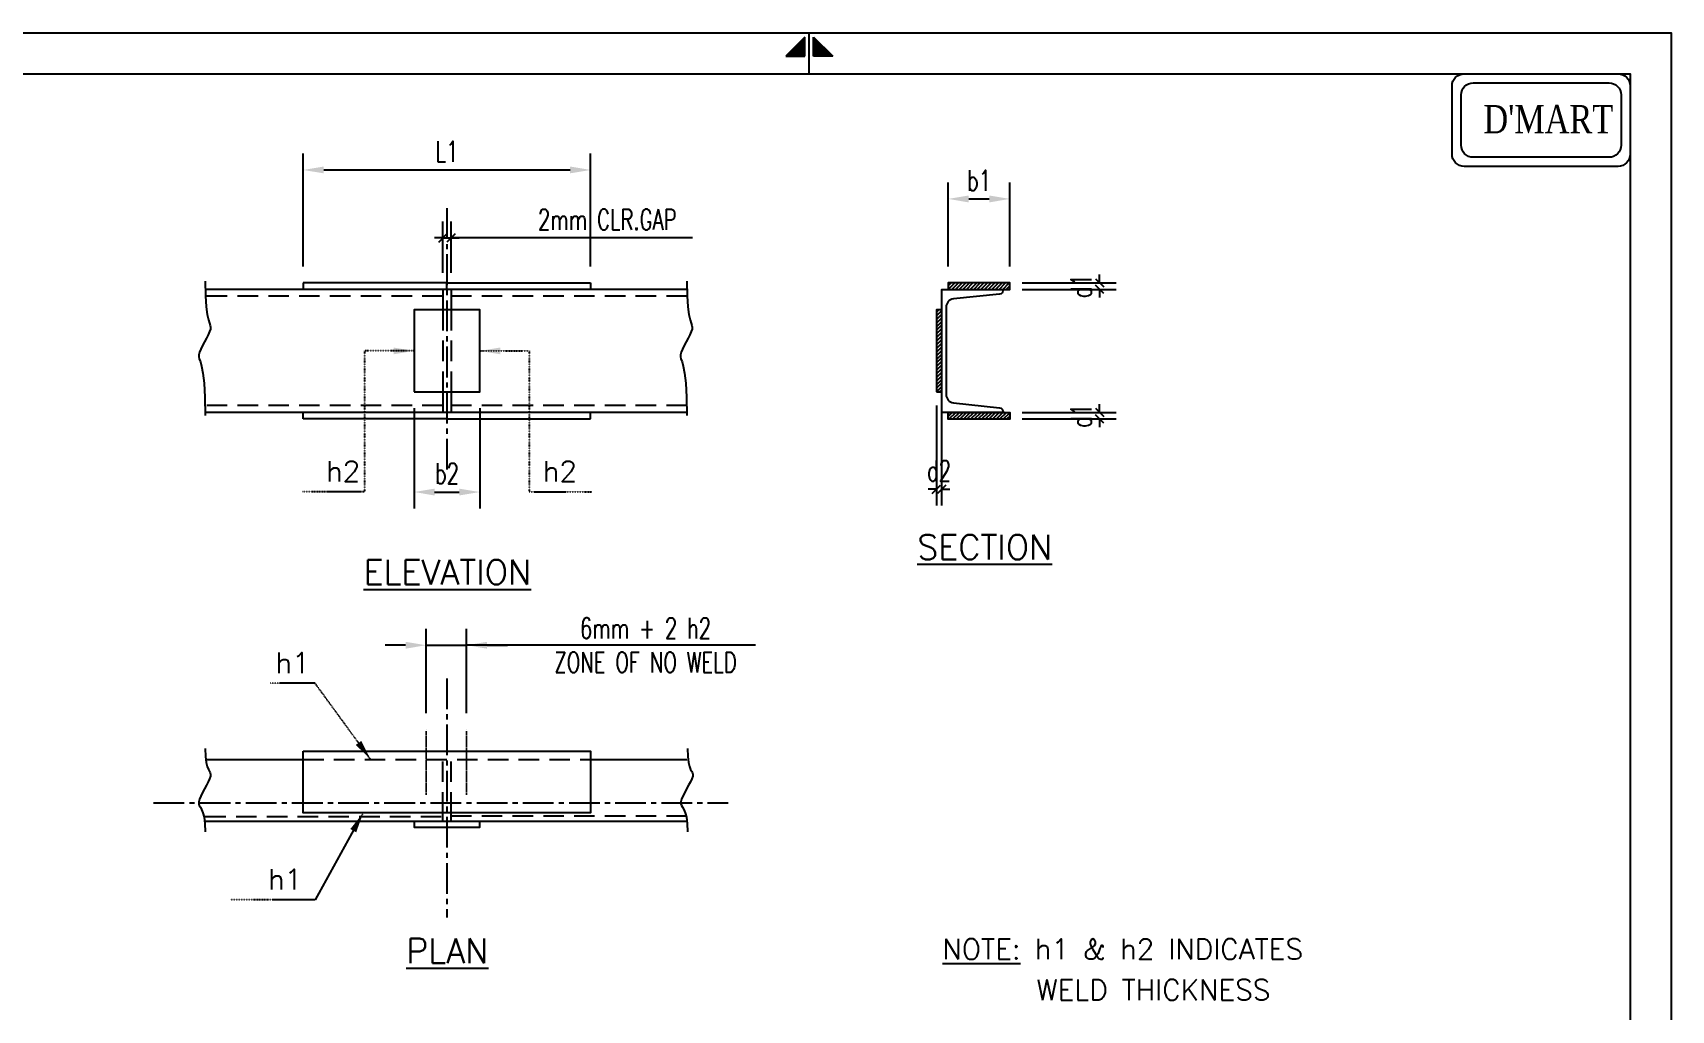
# Model space of a CAD drawing. Header units: millimetres. Extents: x 1506431 to 1626747, y 193580 to 275375.
# Drawn here: x 1571809 to 1591769, y 263462 to 275375 of the extents above; entities that cross this region are included whole.
import ezdxf
from ezdxf.enums import TextEntityAlignment as Align

# ---------------------------------------------------------------- set-up
doc = ezdxf.new("R2010")
doc.units = ezdxf.units.MM
doc.header["$LTSCALE"] = 2
for name, pattern in [('CENTER2', [1.125, 0.75, -0.125, 0.125, -0.125]), ('DOT2', [0.125, 0, -0.125]), ('HIDDEN', [0.375, 0.25, -0.125])]:
    doc.linetypes.add(name, pattern=pattern)
for name, color, linetype in [('BEAM', 4, 'Continuous'), ('CIV-CEN', 1, 'CENTER2'), ('CIV-DIM', 2, 'Continuous'), ('CIV-DWG', 7, 'Continuous'), ('CIV-STL', 7, 'Continuous'), ('CIV-TIT', 4, 'Continuous'), ('PNA', 8, 'Continuous'), ('S-TEXT-1', 4, 'Continuous'), ('TEXT', 40, 'Continuous'), ('TEXT (SHEET)', 4, 'Continuous'), ('TITEL', 1, 'Continuous')]:
    doc.layers.add(name, color=color, linetype=linetype)
doc.styles.add('ROMAND', font='times.ttf', dxfattribs={"width": 0.7, "height": 1200})
doc.styles.add('ROMANS', font='simplex.shx', dxfattribs={"width": 0.7})
doc.dimstyles.new('dim100', dxfattribs={"dimtxt": 250, "dimasz": 250, "dimexe": 200, "dimexo": 200, "dimgap": 100, "dimtad": 1, "dimdec": 0, "dimzin": 0, "dimdsep": 46, "dimtxsty": 'ROMANS', "dimcen": 0, "dimclrd": 170, "dimclre": 170, "dimclrt": 4, "dimadec": 0, "dimazin": 0, "dimtfac": 1, "dimtdec": 0, "dimtix": 1, "dimtofl": 0, "dimtmove": 2, "dimatfit": 3, "dimfxl": 0, "dimtolj": 1, "dimtzin": 0, "dimlwd": -1, "dimlwe": -1, "dimarcsym": 0})

# ---------------------------------------------------------------- blocks, each defined once
blk = doc.blocks.new('_Oblique')
at = {"color": 0, "linetype": 'ByBlock', "lineweight": -2}
blk.add_line((-0.5, -0.5), (0.5, 0.5), dxfattribs=at)
blk = doc.blocks.new('*D27')
at = {"layer": 'CIV-DIM', "color": 170}
for p, q in [((1583863, 272328), (1585005, 272328)), ((1583863, 272248), (1585005, 272248)), ((1584805, 272328), (1584805, 272428)), ((1584805, 272248), (1584805, 272148))]:
    blk.add_line(p, q, dxfattribs=at)
at = {"layer": 'Defpoints', "color": 0, "lineweight": -2}
for p in [(1583663, 272328), (1583663, 272248), (1584805, 272328)]:
    blk.add_point(p, dxfattribs=at)
at = {"layer": 'CIV-DIM', "color": 170, "xscale": 100, "yscale": 100, "zscale": 100}
for p, rotation in [((1584805, 272328), 270), ((1584805, 272248), 90)]:
    blk.add_blockref('_Oblique', p, dxfattribs=dict(at, rotation=rotation))
at = {"layer": 'CIV-DIM', "color": 4, "insert": (1584580, 272288), "char_height": 250, "attachment_point": 5, "rotation": 90, "style": 'ROMANS'}
blk.add_mtext('\\A1;d1', dxfattribs=at)
blk = doc.blocks.new('*D28')
at = {"layer": 'CIV-DIM', "color": 170}
for p, q in [((1583863, 270748), (1585005, 270748)), ((1583863, 270668), (1585005, 270668)), ((1584805, 270748), (1584805, 270848)), ((1584805, 270668), (1584805, 270568))]:
    blk.add_line(p, q, dxfattribs=at)
at = {"layer": 'Defpoints', "color": 0, "lineweight": -2}
for p in [(1583663, 270748), (1583663, 270668), (1584805, 270668)]:
    blk.add_point(p, dxfattribs=at)
at = {"layer": 'CIV-DIM', "color": 170, "xscale": 100, "yscale": 100, "zscale": 100}
for p, rotation in [((1584805, 270748), 270), ((1584805, 270668), 90)]:
    blk.add_blockref('_Oblique', p, dxfattribs=dict(at, rotation=rotation))
at = {"layer": 'CIV-DIM', "color": 4, "insert": (1584580, 270708), "char_height": 250, "attachment_point": 5, "rotation": 90, "style": 'ROMANS'}
blk.add_mtext('\\A1;d1', dxfattribs=at)
blk = doc.blocks.new('*X5')
at = {"color": 0}
for p, q in [((1273.9, 2626.3), (1281.9, 2634.3)), ((1273.9, 2630.6), (1277.5, 2634.3)), ((1278.4, 2626.3), (1286.4, 2634.3)), ((1282.8, 2626.3), (1290.8, 2634.3)), ((1287.2, 2626.3), (1295.2, 2634.3)), ((1291.6, 2626.3), (1299.6, 2634.3)), ((1296, 2626.3), (1304, 2634.3)), ((1300.5, 2626.3), (1308.5, 2634.3)), ((1304.9, 2626.3), (1312.9, 2634.3)), ((1309.3, 2626.3), (1317.3, 2634.3)), ((1313.7, 2626.3), (1321.7, 2634.3)), ((1318.1, 2626.3), (1326.1, 2634.3)), ((1322.5, 2626.3), (1330.5, 2634.3)), ((1327, 2626.3), (1335, 2634.3)), ((1331.4, 2626.3), (1339.4, 2634.3)), ((1335.8, 2626.3), (1343.8, 2634.3)), ((1340.2, 2626.3), (1348.2, 2634.3)), ((1344.6, 2626.3), (1348.9, 2630.5)), ((1259.4, 2598.5), (1262.2, 2601.3)), ((1259.4, 2594), (1265.9, 2600.5)), ((1259.4, 2589.6), (1265.9, 2596.1)), ((1259.4, 2585.2), (1265.9, 2591.7)), ((1259.4, 2580.8), (1265.9, 2587.3)), ((1259.4, 2576.4), (1265.9, 2582.9)), ((1259.4, 2572), (1265.9, 2578.4)), ((1259.4, 2567.5), (1265.9, 2574)), ((1259.4, 2563.1), (1265.9, 2569.6)), ((1259.4, 2558.7), (1265.9, 2565.2)), ((1259.4, 2554.3), (1265.9, 2560.8)), ((1259.4, 2549.9), (1265.9, 2556.3)), ((1259.4, 2545.4), (1265.9, 2551.9)), ((1259.4, 2541), (1265.9, 2547.5)), ((1259.4, 2536.6), (1265.9, 2543.1)), ((1259.4, 2532.2), (1265.9, 2538.7)), ((1259.4, 2527.8), (1265.9, 2534.2)), ((1259.4, 2523.3), (1265.9, 2529.8)), ((1259.4, 2518.9), (1265.9, 2525.4)), ((1259.4, 2514.5), (1265.9, 2521)), ((1259.4, 2510.1), (1265.9, 2516.6)), ((1259.4, 2505.7), (1265.9, 2512.2)), ((1259.4, 2501.3), (1265.9, 2507.7)), ((1263.8, 2501.3), (1265.9, 2503.3)), ((1273.9, 2476), (1274.2, 2476.3)), ((1273.9, 2471.5), (1278.6, 2476.3)), ((1275, 2468.3), (1283, 2476.3)), ((1279.5, 2468.3), (1287.5, 2476.3)), ((1283.9, 2468.3), (1291.9, 2476.3)), ((1288.3, 2468.3), (1296.3, 2476.3)), ((1292.7, 2468.3), (1300.7, 2476.3)), ((1297.1, 2468.3), (1305.1, 2476.3)), ((1301.5, 2468.3), (1309.5, 2476.3)), ((1306, 2468.3), (1314, 2476.3)), ((1310.4, 2468.3), (1318.4, 2476.3)), ((1314.8, 2468.3), (1322.8, 2476.3)), ((1319.2, 2468.3), (1327.2, 2476.3)), ((1323.6, 2468.3), (1331.6, 2476.3)), ((1328.1, 2468.3), (1336.1, 2476.3)), ((1332.5, 2468.3), (1340.5, 2476.3)), ((1336.9, 2468.3), (1344.9, 2476.3)), ((1341.3, 2468.3), (1348.8, 2475.8)), ((1345.7, 2468.3), (1348.8, 2471.4))]:
    blk.add_line(p, q, dxfattribs=at)
blk = doc.blocks.new('*D33')
at = {"layer": 'CIV-DIM', "color": 170}
for p, q in [((1576601, 267084), (1576601, 268111)), ((1577093, 267084), (1577093, 268111)), ((1576351, 267911), (1576101, 267911)), ((1576601, 267911), (1577093, 267911)), ((1580615, 267911), (1577093, 267911)), ((1577343, 267911), (1577593, 267911))]:
    blk.add_line(p, q, dxfattribs=at)
at = {"layer": 'CIV-DIM', "color": 170, "lineweight": -2}
for points in [[(1576351, 267952), (1576351, 267869), (1576601, 267911)], [(1577343, 267952), (1577343, 267869), (1577093, 267911)]]:
    blk.add_solid(points, dxfattribs=at)
at = {"layer": 'Defpoints', "color": 0, "lineweight": -2}
for p in [(1577093, 267911), (1576601, 266884), (1577093, 266884)]:
    blk.add_point(p, dxfattribs=at)
at = {"layer": 'CIV-DIM', "color": 4, "insert": (1579273, 267911), "char_height": 250, "attachment_point": 5, "style": 'ROMANS'}
blk.add_mtext('\\A1;6mm + 2 h2\\PZONE OF NO WELD', dxfattribs=at)
blk = doc.blocks.new('*D34')
at = {"layer": 'CIV-DIM', "color": 170}
for p, q in [((1576454, 270798), (1576454, 269578)), ((1577254, 270798), (1577254, 269578)), ((1576704, 269778), (1577004, 269778))]:
    blk.add_line(p, q, dxfattribs=at)
at = {"layer": 'CIV-DIM', "color": 170, "lineweight": -2}
for points in [[(1576704, 269819), (1576704, 269736), (1576454, 269778)], [(1577004, 269819), (1577004, 269736), (1577254, 269778)]]:
    blk.add_solid(points, dxfattribs=at)
at = {"layer": 'Defpoints', "color": 0, "lineweight": -2}
for p in [(1576454, 270998), (1577254, 270998), (1577254, 269778)]:
    blk.add_point(p, dxfattribs=at)
at = {"layer": 'CIV-DIM', "color": 4, "insert": (1576854, 270003), "char_height": 250, "attachment_point": 5, "style": 'ROMANS'}
blk.add_mtext('\\A1;b2', dxfattribs=at)
blk = doc.blocks.new('*D29')
at = {"layer": 'CIV-DIM', "color": 170}
for p, q in [((1582817, 270833), (1582817, 269612)), ((1582881, 270833), (1582881, 269612)), ((1582817, 269812), (1582717, 269812)), ((1582881, 269812), (1582981, 269812))]:
    blk.add_line(p, q, dxfattribs=at)
at = {"layer": 'Defpoints', "color": 0, "lineweight": -2}
for p in [(1582817, 271033), (1582881, 271033), (1582817, 269812)]:
    blk.add_point(p, dxfattribs=at)
at = {"layer": 'CIV-DIM', "color": 170, "xscale": 100, "yscale": 100, "zscale": 100}
blk.add_blockref('_Oblique', (1582817, 269812), dxfattribs=at)
at = {"layer": 'CIV-DIM', "color": 170, "xscale": 100, "yscale": 100, "zscale": 100, "rotation": 180}
blk.add_blockref('_Oblique', (1582881, 269812), dxfattribs=at)
at = {"layer": 'CIV-DIM', "color": 4, "insert": (1582849, 270037), "char_height": 250, "attachment_point": 5, "style": 'ROMANS'}
blk.add_mtext('\\A1;d2', dxfattribs=at)
blk = doc.blocks.new('*D30')
at = {"layer": 'CIV-DIM', "color": 170}
for p, q in [((1575103, 272527), (1575103, 273903)), ((1578605, 272527), (1578605, 273903)), ((1575353, 273703), (1578355, 273703))]:
    blk.add_line(p, q, dxfattribs=at)
at = {"layer": 'CIV-DIM', "color": 170, "lineweight": -2}
for points in [[(1575353, 273745), (1575353, 273662), (1575103, 273703)], [(1578355, 273745), (1578355, 273662), (1578605, 273703)]]:
    blk.add_solid(points, dxfattribs=at)
at = {"layer": 'Defpoints', "color": 0, "lineweight": -2}
for p in [(1578605, 273703), (1575103, 272327), (1578605, 272327)]:
    blk.add_point(p, dxfattribs=at)
at = {"layer": 'CIV-DIM', "color": 4, "insert": (1576854, 273928), "char_height": 250, "attachment_point": 5, "style": 'ROMANS'}
blk.add_mtext('\\A1;L1', dxfattribs=at)
blk = doc.blocks.new('*D31')
at = {"layer": 'CIV-DIM', "color": 170}
for p, q in [((1576804, 272448), (1576804, 273074)), ((1576904, 272448), (1576904, 273074)), ((1576804, 272874), (1576704, 272874)), ((1576804, 272874), (1576904, 272874)), ((1576904, 272874), (1577004, 272874)), ((1579844, 272874), (1576904, 272874))]:
    blk.add_line(p, q, dxfattribs=at)
at = {"layer": 'Defpoints', "color": 0, "lineweight": -2}
for p in [(1576904, 272874), (1576804, 272248), (1576904, 272248)]:
    blk.add_point(p, dxfattribs=at)
at = {"layer": 'CIV-DIM', "color": 170, "xscale": 100, "yscale": 100, "zscale": 100}
blk.add_blockref('_Oblique', (1576804, 272874), dxfattribs=at)
at = {"layer": 'CIV-DIM', "color": 170, "xscale": 100, "yscale": 100, "zscale": 100, "rotation": 180}
blk.add_blockref('_Oblique', (1576904, 272874), dxfattribs=at)
at = {"layer": 'CIV-DIM', "color": 4, "insert": (1578807, 273099), "char_height": 250, "attachment_point": 5, "style": 'ROMANS'}
blk.add_mtext('\\A1;2mm CLR.GAP', dxfattribs=at)
blk = doc.blocks.new('*D32')
at = {"layer": 'CIV-DIM', "color": 170}
for p, q in [((1582961, 272528), (1582961, 273550)), ((1583711, 272528), (1583711, 273550)), ((1583211, 273350), (1583461, 273350))]:
    blk.add_line(p, q, dxfattribs=at)
at = {"layer": 'CIV-DIM', "color": 170, "lineweight": -2}
for points in [[(1583211, 273392), (1583211, 273308), (1582961, 273350)], [(1583461, 273392), (1583461, 273308), (1583711, 273350)]]:
    blk.add_solid(points, dxfattribs=at)
at = {"layer": 'Defpoints', "color": 0, "lineweight": -2}
for p in [(1583711, 273350), (1582961, 272328), (1583711, 272328)]:
    blk.add_point(p, dxfattribs=at)
at = {"layer": 'CIV-DIM', "color": 4, "insert": (1583336, 273575), "char_height": 250, "attachment_point": 5, "style": 'ROMANS'}
blk.add_mtext('\\A1;b1', dxfattribs=at)
blk = doc.blocks.new('MID')
at = {"layer": 'TEXT'}
for p, q in [((8.94, 1.07), (4.27, 5.74)), ((4.27, 5.74), (4.27, 1.07)), ((0, 0), (10, 0)), ((4.27, 1.07), (8.94, 1.07)), ((8.94, -1.07), (4.27, -5.74)), ((4.27, -1.07), (8.94, -1.07)), ((4.27, -5.74), (4.27, -1.07))]:
    blk.add_line(p, q, dxfattribs=at)
for points in [[(4.27, 5.74), (8.94, 1.07), (4.27, 1.07)], [(4.27, -5.74), (8.94, -1.07), (4.27, -1.07)]]:
    blk.add_solid(points, dxfattribs=at)
blk = doc.blocks.new('A4')
at = {"layer": 'PNA', "color": 4}
blk.add_lwpolyline([(261008, -3862), (241268, -3862), (241268, 24056), (261008, 24056)], close=True, dxfattribs=at)
at = {"layer": 'PNA', "color": 3}
blk.add_lwpolyline([(260538, -3392), (241738, -3392), (241738, 23586), (260538, 23586)], close=True, dxfattribs=at)
at = {"layer": 'TEXT (SHEET)', "color": 4, "xscale": -47, "yscale": 47, "zscale": 47, "rotation": 270}
blk.add_blockref('MID', (251138, 23586), dxfattribs=at)

msp = doc.modelspace()

# ---------------------------------------------------------------- linework, layer by layer
at = {"color": 2, "ltscale": 500}
for p, q in [((1579778.14479, 272247.86885), (1573910.40505, 272247.86885)), ((1576854.0872, 272247.86885), (1576854.0872, 272327.45787)), ((1579778.14479, 270747.86885), (1573910.40505, 270747.86885)), ((1576854.0872, 270747.86885), (1576854.0872, 270668.27983))]:
    msp.add_line(p, q, dxfattribs=at)
at = {"color": 2, "linetype": 'HIDDEN', "ltscale": 500}
for p, q in [((1576804.0872, 272164.59093), (1573910.40505, 272164.59093)), ((1579778.14479, 272164.59093), (1576904.0872, 272164.59093)), ((1576804.0872, 270831.14677), (1573910.40505, 270831.14677)), ((1579778.14479, 270831.14677), (1576904.0872, 270831.14677))]:
    msp.add_line(p, q, dxfattribs=at)
at = {"layer": 'BEAM', "color": 1, "linetype": 'ByBlock', "lineweight": -2, "ltscale": 20}
for points in [[(1589245.83176, 274875.35338), (1591121.28406, 274875.35338, -0.4142135624), (1591268.62961, 274728.00783), (1591268.62961, 273894.39092, -0.4142135624), (1591121.28406, 273747.04537), (1589245.83176, 273747.04537, -0.4142135624), (1589098.48621, 273894.39092), (1589098.48621, 274728.00783, -0.4142135624)], [(1589356.34092, 274764.84422), (1591010.7749, 274764.84422, -0.4142135624), (1591158.12045, 274617.49867), (1591158.12045, 274004.90008, -0.4142135624), (1591010.7749, 273857.55453), (1589356.34092, 273857.55453, -0.4142135624), (1589208.99537, 274004.90008), (1589208.99537, 274617.49867, -0.4142135624)]]:
    msp.add_lwpolyline(points, format="xyb", close=True, dxfattribs=at)
at = {"layer": 'CIV-CEN', "color": 8, "ltscale": 250}
for p, q in [((1576854.0872, 273238.05287), (1576854.0872, 270021.12258)), ((1576854.0872, 267506.5), (1576854.0872, 264593.19061)), ((1573279.2377, 265990.32427), (1580281.52037, 265990.32427))]:
    msp.add_line(p, q, dxfattribs=at)
at = {"layer": 'CIV-CEN'}
for p, q in [((1576854.0872, 272247.86885), (1576854.0872, 272327.45787)), ((1576854.0872, 270747.86885), (1576854.0872, 270668.27983))]:
    msp.add_line(p, q, dxfattribs=at)
at = {"layer": 'CIV-DIM'}
for p, q in [((1575789.39057, 269780.54668), (1575399.43819, 269780.54668)), ((1577918.78382, 269780.54668), (1578308.73621, 269780.54668)), ((1575136.22405, 267447.16978), (1574817.70024, 267447.16978)), ((1575248.01601, 267447.16978), (1575136.22405, 267447.16978)), ((1575786.25084, 265782.23658), (1575248.01601, 264808.03376)), ((1575045.78561, 264808.03376), (1574727.2618, 264808.03376)), ((1575248.01601, 264808.03376), (1575045.78561, 264808.03376))]:
    msp.add_line(p, q, dxfattribs=at)
at = {"layer": 'CIV-DIM', "color": 8, "linetype": 'DOT2', "ltscale": 100}
for p, q in [((1576600.82436, 266101.67438), (1576600.82436, 266884.04493)), ((1577093.21142, 266101.67438), (1577093.21142, 266884.04493))]:
    msp.add_line(p, q, dxfattribs=at)
at = {"layer": 'CIV-DIM'}
for points in [[(1573910.40505, 272347.35641), (1573913.82891, 272168.37136), (1573922.70957, 272035.4794), (1573934.96065, 271940.76333), (1573948.49575, 271876.30591), (1573961.2285, 271834.18993), (1573971.0725, 271806.49816), (1573975.94137, 271785.3134), (1573973.74873, 271762.71842), (1573963.14794, 271732.49446), (1573945.75138, 271695.21663), (1573923.91119, 271653.15848), (1573899.97951, 271608.59358), (1573876.30846, 271563.7955), (1573855.25019, 271521.0378), (1573839.15683, 271482.59403), (1573830.38051, 271450.73777), (1573830.50103, 271425.79566), (1573838.00887, 271400.30668), (1573850.62215, 271364.86287), (1573866.05902, 271310.05629), (1573882.03761, 271226.47901), (1573896.27606, 271104.72308), (1573906.49249, 270935.38054), (1573910.40505, 270709.04346)], [(1579778.14479, 272347.35641), (1579781.56866, 272168.37136), (1579790.44932, 272035.4794), (1579802.70039, 271940.76333), (1579816.2355, 271876.30591), (1579828.96824, 271834.18993), (1579838.81224, 271806.49816), (1579843.68112, 271785.3134), (1579841.48847, 271762.71842), (1579830.88768, 271732.49446), (1579813.49113, 271695.21663), (1579791.65094, 271653.15848), (1579767.71925, 271608.59358), (1579744.04821, 271563.7955), (1579722.98994, 271521.0378), (1579706.89657, 271482.59403), (1579698.12025, 271450.73777), (1579698.24077, 271425.79566), (1579705.74861, 271400.30668), (1579718.3619, 271364.86287), (1579733.79877, 271310.05629), (1579749.77736, 271226.47901), (1579764.0158, 271104.72308), (1579774.23224, 270935.38054), (1579778.14479, 270709.04346)], [(1573910.40505, 266652.37509), (1573913.82891, 266554.81858), (1573922.70957, 266483.11848), (1573934.96065, 266432.24854), (1573948.49575, 266397.18249), (1573961.2285, 266372.89406), (1573971.0725, 266354.35698), (1573975.94137, 266336.545), (1573973.74873, 266314.43184), (1573963.14794, 266284.20789), (1573945.75138, 266246.93005), (1573923.91119, 266204.8719), (1573899.97951, 266160.30701), (1573876.30846, 266115.50893), (1573855.25019, 266072.75122), (1573839.15683, 266034.30746), (1573830.38051, 266002.4512), (1573830.50103, 265978.24025), (1573838.00887, 265957.86939), (1573850.62215, 265936.31764), (1573866.05902, 265908.56403), (1573882.03761, 265869.58758), (1573896.27606, 265814.36731), (1573906.49249, 265737.88224), (1573910.40505, 265635.1114)], [(1579785.06365, 266652.37509), (1579788.48751, 266554.81858), (1579797.36817, 266483.11848), (1579809.61925, 266432.24854), (1579823.15435, 266397.18249), (1579835.88709, 266372.89406), (1579845.7311, 266354.35698), (1579850.59997, 266336.545), (1579848.40733, 266314.43184), (1579837.80654, 266284.20789), (1579820.40998, 266246.93005), (1579798.56979, 266204.8719), (1579774.63811, 266160.30701), (1579750.96706, 266115.50893), (1579729.90879, 266072.75122), (1579713.81542, 266034.30746), (1579705.0391, 266002.4512), (1579705.15963, 265978.24025), (1579712.66746, 265957.86939), (1579725.28075, 265936.31764), (1579740.71762, 265908.56403), (1579756.69621, 265869.58758), (1579770.93465, 265814.36731), (1579781.15109, 265737.88224), (1579785.06365, 265635.1114)]]:
    msp.add_lwpolyline(points, dxfattribs=at)
at = {"layer": 'CIV-DWG', "color": 3, "linetype": 'Continuous', "ltscale": 500}
for p, q in [((1576854.0872, 272327.45787), (1575103.18048, 272327.45787)), ((1575103.18048, 272327.45787), (1575103.18048, 272247.86885)), ((1576854.0872, 272327.45787), (1578604.99391, 272327.45787)), ((1578604.99391, 272327.45787), (1578604.99391, 272247.86885)), ((1575103.18048, 270668.27983), (1575103.18048, 270747.86885)), ((1576854.0872, 270668.27983), (1575103.18048, 270668.27983)), ((1576854.0872, 270668.27983), (1578604.99391, 270668.27983)), ((1578604.99391, 270668.27983), (1578604.99391, 270747.86885))]:
    msp.add_line(p, q, dxfattribs=at)
at = {"layer": 'CIV-DWG', "color": 3, "ltscale": 500}
for p, q in [((1576804.0872, 272247.86885), (1576804.0872, 271997.86885)), ((1576904.0872, 272247.86885), (1576904.0872, 271997.86885)), ((1576804.0872, 270997.86885), (1576804.0872, 270747.86885)), ((1576904.0872, 270997.86885), (1576904.0872, 270747.86885)), ((1573910.40505, 266518.32427), (1575103.18048, 266518.32427)), ((1578604.99391, 266518.32427), (1579778.14479, 266518.32427)), ((1576804.0872, 265768.32427), (1576804.0872, 265869.76607)), ((1576904.0872, 265768.32427), (1576904.0872, 265869.76607)), ((1573910.40505, 265768.32427), (1578604.99391, 265768.32427)), ((1578604.99391, 265768.32427), (1579778.14479, 265768.32427))]:
    msp.add_line(p, q, dxfattribs=at)
at = {"layer": 'CIV-DWG', "color": 3, "linetype": 'HIDDEN', "ltscale": 500}
for p, q in [((1576804.0872, 271997.86885), (1576804.0872, 270997.86885)), ((1576904.0872, 271997.86885), (1576904.0872, 270997.86885)), ((1575103.18048, 266518.32427), (1578604.99391, 266518.32427)), ((1576804.0872, 265869.76607), (1576804.0872, 266518.32427)), ((1576904.0872, 265869.76607), (1576904.0872, 266518.32427)), ((1573910.40505, 265822.36333), (1576804.0872, 265822.36333)), ((1576904.0872, 265831.06333), (1579778.14479, 265831.06333))]:
    msp.add_line(p, q, dxfattribs=at)
at = {"layer": 'CIV-DWG', "color": 3}
for points in [[(1582961.42592, 272247.86885), (1583711.42592, 272247.86885), (1583711.42592, 272327.86885), (1582961.42592, 272327.86885)], [(1576454.0872, 270997.86885), (1577254.0872, 270997.86885), (1577254.0872, 271997.86885), (1576454.0872, 271997.86885)], [(1582816.53261, 270997.86885), (1582881.42592, 270997.86885), (1582881.42592, 271997.86885), (1582816.53261, 271997.86885)], [(1582961.42592, 270747.86885), (1583711.12091, 270747.86885), (1583711.12091, 270667.86885), (1582961.42592, 270667.86885)], [(1575103.18048, 266618.32427), (1578604.99391, 266618.32427), (1578604.99391, 265869.76607), (1575103.18048, 265869.76607), (1575103.18048, 266518.32427)]]:
    msp.add_lwpolyline(points, close=True, dxfattribs=at)
at = {"layer": 'CIV-DWG', "color": 3, "linetype": 'Continuous'}
msp.add_lwpolyline([(1576454.0872, 265768.32427), (1576454.0872, 265695.06333), (1577254.0872, 265695.06333), (1577254.0872, 265768.32427)], dxfattribs=at)
at = {"layer": 'CIV-STL'}
msp.add_lwpolyline([(1582935.42592, 271497.86885), (1582935.42592, 270964.48553, 0.383864035), (1583024.97308, 270865.03334), (1583586.65235, 270805.99847, -0.383864035), (1583631.42592, 270756.27238), (1583631.42592, 270747.86885), (1582881.42592, 270747.86885), (1582881.42592, 271497.86885), (1582881.42592, 272247.86885), (1583631.42592, 272247.86885), (1583631.42592, 272239.46533, -0.383864035), (1583586.65235, 272189.73923), (1583024.97308, 272130.70436, 0.383864035), (1582935.42592, 272031.25218)], format="xyb", close=True, dxfattribs=at)

# ---------------------------------------------------------------- block references
at = {"xscale": 1.063829787234043, "yscale": 1.063829787234043, "zscale": 1.063829787234043}
msp.add_blockref('A4', (1314100.11032, 249783.43292), dxfattribs=at)
at = {"layer": 'CIV-DIM', "xscale": 10, "yscale": 10, "zscale": 10}
msp.add_blockref('*X5', (1570222.68191, 245985.1102), dxfattribs=at)

# ---------------------------------------------------------------- texts
at = {"layer": 'CIV-TIT', "style": 'ROMANS'}
for s, p in [('%%uSECTION', (1583406.28324, 268957.08519)), ('%%uELEVATION', (1576859.55569, 268651.9776)), ('%%uPLAN', (1576859.55569, 264036.69998))]:
    msp.add_text(s, height=300, dxfattribs=at).set_placement(p, align=Align.CENTER)
at = {"layer": 'S-TEXT-1', "style": 'ROMANS'}
msp.add_text('h2', height=250, dxfattribs=at).set_placement((1575589.91438, 270030.54668), align=Align.MIDDLE_CENTER)
for s, p in [('h2', (1578230.18568, 270030.54668)), ('h1', (1574972.46215, 267697.16978)), ('h1', (1574882.0237, 265058.03376))]:
    msp.add_text(s, height=250, rotation=360, dxfattribs=at).set_placement(p, align=Align.MIDDLE_CENTER)
for s, p in [('%%UNOTE:%%U h1 & h2 INDICATES', (1585086.30881, 264207.77734)), ('WELD THICKNESS', (1585460.37532, 263710.09567))]:
    msp.add_text(s, height=250, dxfattribs=at).set_placement(p, align=Align.MIDDLE)
at = {"layer": 'TITEL', "color": 2, "linetype": 'Continuous', "style": 'ROMAND', "width": 0.8}
msp.add_text("D'MART", height=345.006998, dxfattribs=at).set_placement((1589481.42049, 274149.8208))

# ---------------------------------------------------------------- dimensions: what is measured, and where the dimension line sits
at = {"layer": 'CIV-DIM'}
for base, p1, p2, text, picture, middle in [((1578604.99391, 273703.29963), (1575103.18048, 272327.45787), (1578604.99391, 272327.45787), 'L1', '*D30', (1576854.0872, 273928.29963)), ((1583711.42592, 273349.91134), (1582961.42592, 272327.86885), (1583711.42592, 272327.86885), 'b1', '*D32', (1583336.42592, 273574.91134)), ((1577254.0872, 269777.60238), (1576454.0872, 270997.86885), (1577254.0872, 270997.86885), 'b2', '*D34', (1576854.0872, 270002.60238))]:
    dim = msp.add_linear_dim(base=base, p1=p1, p2=p2, text=text, dimstyle='dim100', dxfattribs=at)
    dim.commit()
    dim.dimension.update_dxf_attribs({"geometry": picture, "text_midpoint": middle})
for base, p1, p2, text, override, picture, middle in [((1576904.0872, 272874.19389), (1576804.0872, 272247.86885), (1576904.0872, 272247.86885), '2mm CLR.GAP', {"dimasz": 100, "dimblk1": 'Oblique', "dimblk2": 'Oblique', "dimsah": 1, "dimtmove": 1}, '*D31', (1578806.83602, 273099.19389)), ((1577093.21142, 267910.82768), (1576600.82436, 266884.04493), (1577093.21142, 266884.04493), '6mm + 2 h2\\XZONE OF NO WELD', {"dimtmove": 1}, '*D33', (1579272.87413, 268135.82768))]:
    dim = msp.add_linear_dim(base=base, p1=p1, p2=p2, text=text, dimstyle='dim100', override=override, dxfattribs=at)
    dim.commit()
    dim.dimension.update_dxf_attribs({"geometry": picture, "text_midpoint": middle, "dimtype": 128})
for base, p1, p2, picture, middle in [((1584805.34155, 272327.86885), (1583662.62983, 272247.86885), (1583662.62983, 272327.86885), '*D27', (1584580.34155, 272287.86885)), ((1584805.34155, 270667.86885), (1583662.62983, 270747.86885), (1583662.62983, 270667.86885), '*D28', (1584580.34155, 270707.86885))]:
    dim = msp.add_linear_dim(base=base, p1=p1, p2=p2, angle=90, text='d1', dimstyle='dim100', override={"dimasz": 100, "dimblk1": 'Oblique', "dimblk2": 'Oblique', "dimsah": 1, "dimtmove": 1}, dxfattribs=at)
    dim.commit()
    dim.dimension.update_dxf_attribs({"geometry": picture, "text_midpoint": middle})
dim = msp.add_linear_dim(base=(1582816.53261, 269811.56018), p1=(1582881.42592, 271032.80382), p2=(1582816.53261, 271032.80382), text='d2', dimstyle='dim100', override={"dimasz": 100, "dimblk1": 'Oblique', "dimblk2": 'Oblique', "dimsah": 1, "dimtmove": 1}, dxfattribs=at)
dim.commit()
dim.dimension.update_dxf_attribs({"geometry": '*D29', "text_midpoint": (1582848.97927, 270036.56018)})

# ---------------------------------------------------------------- leaders
at = {"layer": 'S-TEXT-1', "linetype": 'DOT2', "lineweight": -2}
for points in [[(1576454.0872, 271497.86885), (1575851.87211, 271497.86885), (1575851.87211, 269780.54668), (1575090.07209, 269780.54668)], [(1577254.0872, 271497.86885), (1577856.30228, 271497.86885), (1577856.30228, 269780.54668), (1578618.1023, 269780.54668)], [(1575925.04823, 266518.32427), (1575248.01601, 267447.16978), (1574707.09519, 267447.16978)], [(1575834.60979, 265869.76607), (1575248.01601, 264808.03376), (1574217.78722, 264808.03376)]]:
    msp.add_leader(points, dimstyle='dim100', override={"dimgap": 100, "dimtad": 0, "dimarcsym": 1}, dxfattribs=at)

doc.saveas('drawing.dxf')
